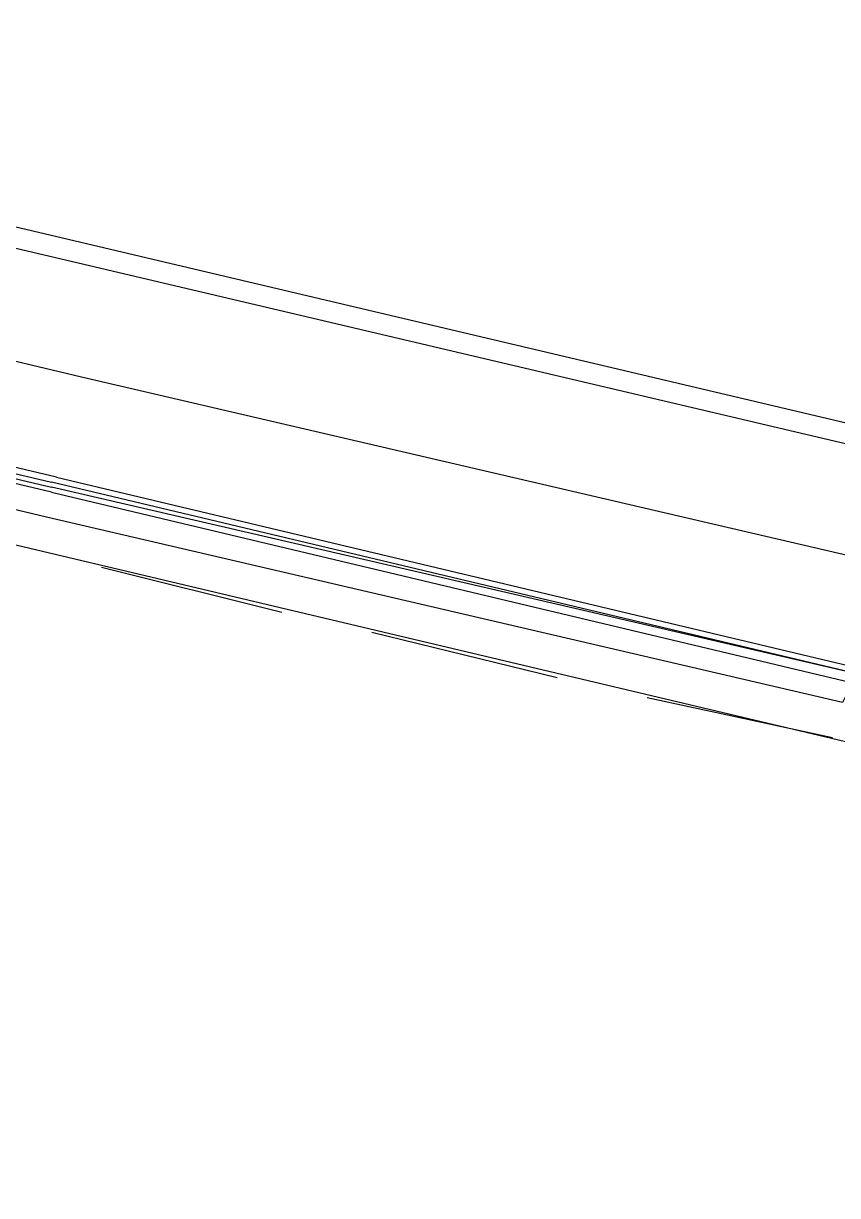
# Model space of a CAD drawing. Header units: feet. Extents: x -84 to 198, y -22 to 181.
# Drawn here: x 112.299 to 114.467, y 145.371 to 148.492 of the extents above; entities that cross this region are included whole.
import ezdxf

# ---------------------------------------------------------------- set-up
doc = ezdxf.new("R2010")
doc.units = ezdxf.units.FT
doc.layers.add('A-LINEA', color=7, linetype='CONTINUOUS')

msp = doc.modelspace()

# ---------------------------------------------------------------- linework, layer by layer
at = {"layer": 'A-LINEA'}
for p, q in [((110.7333, 148.2578), (118.9467, 146.3244)), ((112.36, 147.1778), (110.7333, 147.5644)), ((110.56, 147.5111), (118.7733, 145.5644)), ((112.5067, 147.0444), (112.9867, 146.9244)), ((113.2267, 146.8711), (113.72, 146.7511)), ((113.96, 146.6978), (114.4533, 146.5911))]:
    msp.add_line(p, q, dxfattribs=at)
for points in [[(108.6533, 156.8844), (107, 149.8844), (110.5733, 149.0444), (110.4133, 148.3911), (124.3067, 145.1111)], [(110.4133, 148.3911), (124.3067, 145.1111), (120.72, 129.9644)], [(110.6667, 147.9778), (112.4533, 147.5511), (114.5733, 147.0578)], [(112.3867, 147.2844), (110.6933, 147.6844), (110.68, 147.6844), (110.68, 147.6711), (112.3733, 147.2711)], [(112.3733, 147.2444), (110.68, 147.6444), (110.68, 147.6578), (112.3733, 147.2578)], [(112.3867, 147.2844), (114.5733, 146.7644), (114.5733, 146.7511), (114.56, 146.7511), (112.3733, 147.2711)], [(112.3733, 147.2444), (114.56, 146.7244), (114.56, 146.7378), (114.56, 146.7511), (112.3733, 147.2578)], [(114.4933, 146.7111), (114.4933, 146.7111), (114.48, 146.6844), (112.36, 147.1778)]]:
    msp.add_lwpolyline(points, dxfattribs=at)

doc.saveas('drawing.dxf')
